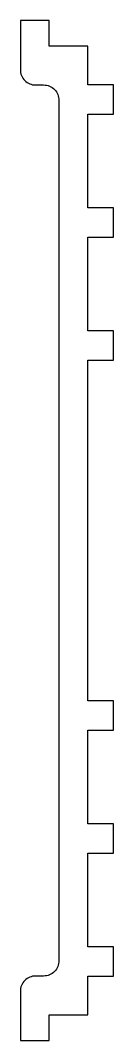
# Model space of a CAD drawing. Header units: inches. Extents: x -0.28 to 0.49, y -4.15 to 4.15.
import ezdxf

# ---------------------------------------------------------------- set-up
doc = ezdxf.new("R2010")
doc.units = ezdxf.units.IN
doc.header["$MEASUREMENT"] = 0

msp = doc.modelspace()

# ---------------------------------------------------------------- linework, layer by layer
msp.add_lwpolyline([(-0.2756, 3.747, 0.414214), (-0.1506, 3.622), (-0.0856, 3.622, -0.414214), (0.0394, 3.497), (0.0394, -3.497, -0.414214), (-0.0856, -3.622), (-0.1506, -3.622, 0.414214), (-0.2756, -3.747), (-0.2756, -4.147), (-0.0394, -4.147), (-0.0394, -3.937), (0.2756, -3.937), (0.2756, -3.622), (0.4856, -3.622), (0.4856, -3.3858), (0.2756, -3.3858), (0.2756, -2.622), (0.4856, -2.622), (0.4856, -2.3858), (0.2756, -2.3858), (0.2756, -1.622), (0.4856, -1.622), (0.4856, -1.3858), (0.2756, -1.3858), (0.2756, 1.3858), (0.4856, 1.3858), (0.4856, 1.622), (0.2756, 1.622), (0.2756, 2.3858), (0.4856, 2.3858), (0.4856, 2.622), (0.2756, 2.622), (0.2756, 3.3858), (0.4856, 3.3858), (0.4856, 3.622), (0.2756, 3.622), (0.2756, 3.937), (-0.0394, 3.937), (-0.0394, 4.147), (-0.2756, 4.147)], format="xyb", close=True)

doc.saveas('drawing.dxf')
